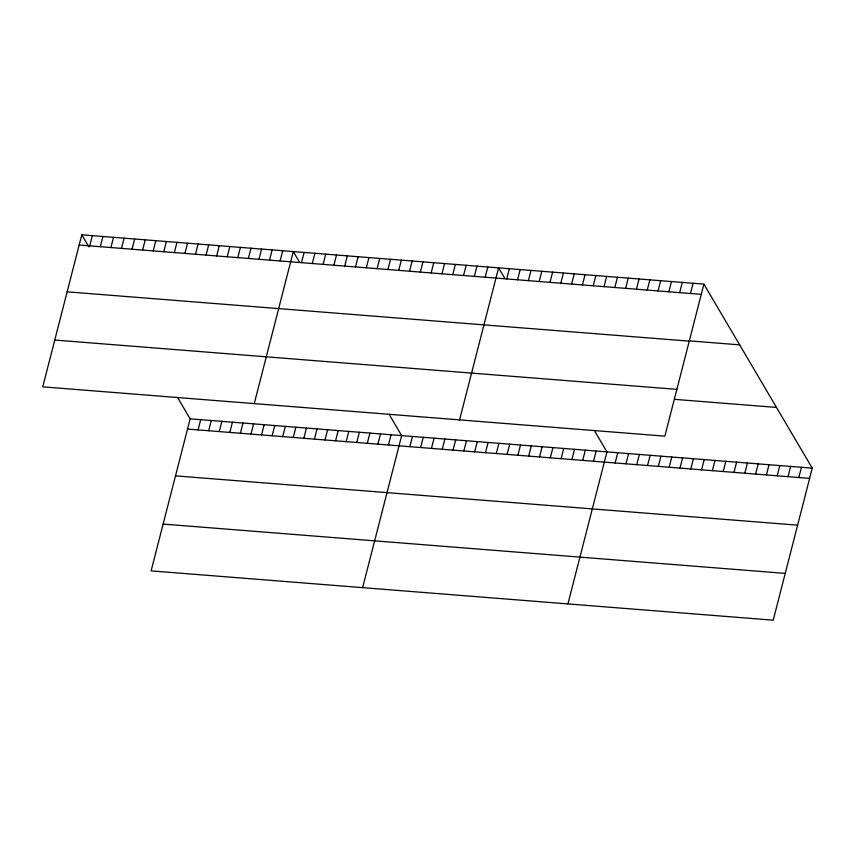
<?xml version="1.0" encoding="UTF-8"?>
<svg xmlns="http://www.w3.org/2000/svg" width="855" height="855" viewBox="0 0 855 855"><rect width="100%" height="100%" fill="white"/><g stroke="black" fill="none" stroke-linecap="round" stroke-linejoin="round"><path stroke-width="1.28" d="M81.781 234.815L42.75 386.845L664.859 436.157L703.889 284.127L81.781 234.815L88.941 246.956M89.732 245.866L92.361 235.649M100.313 246.71L102.931 236.493M110.894 247.544L113.512 237.327M121.463 248.388L124.093 238.171M132.044 249.222L134.663 239.005M142.614 250.066L145.243 239.838M153.195 250.9L155.813 240.683M163.765 251.744L166.394 241.516M174.345 252.578L176.964 242.36M184.915 253.411L187.544 243.194M195.496 254.256L198.114 244.038M206.076 255.089L208.695 244.872M216.646 255.934L219.275 245.716M227.227 256.767L229.845 246.55M178.225 398.601L190.141 418.843L151.111 570.873L773.219 620.185L812.25 468.155L703.889 284.127M237.797 257.612L240.426 247.384M198.093 429.894L200.711 419.677M248.378 258.445L250.996 248.228M208.663 430.738L211.292 420.521M258.947 259.289L261.577 249.062M219.243 431.572L221.873 421.355M269.528 260.123L272.147 249.906M229.824 432.416L232.442 422.188M280.098 260.957L282.727 250.739M240.394 433.25L243.023 423.033M254.266 403.613L293.297 251.584L299.261 261.705M250.975 434.094L253.593 423.866M301.484 262.656L304.102 252.439M261.545 434.928L264.174 424.711M312.289 263.511L314.907 253.294M272.125 435.772L274.744 425.544M323.094 264.366L325.712 254.149M282.695 436.606L285.324 426.389M333.899 265.232L336.517 255.004M293.276 437.439L295.894 427.222M344.704 266.087L347.322 255.859M303.846 438.284L306.475 428.066M355.509 266.942L358.127 256.724M314.426 439.117L317.055 428.9M366.314 267.797L368.933 257.579M325.007 439.962L327.625 429.734M377.119 268.652L379.738 258.434M335.577 440.795L338.206 430.578M387.924 269.507L390.543 259.289M346.157 441.64L348.776 431.412M398.729 270.362L401.348 260.144M356.727 442.473L359.357 432.256M409.534 271.227L412.153 260.999M367.308 443.318L369.926 433.09M420.339 272.082L422.958 261.854M377.878 444.151L380.507 433.934M431.144 272.937L433.763 262.72M388.459 444.985L391.077 434.768M441.95 273.792L444.568 263.575M362.627 587.642L401.658 435.612L389.741 415.37M452.755 274.647L455.373 264.43M409.834 446.684L412.463 436.467M463.56 275.502L466.178 265.285M420.639 447.539L423.268 437.322M474.365 276.357L476.983 266.14M431.444 448.394L434.073 438.177M485.17 277.223L487.788 266.995M442.249 449.249L444.878 439.032M459.563 419.891L498.593 267.85L504.557 277.971M453.054 450.115L455.683 439.887M506.78 278.933L509.398 268.716M463.859 450.97L466.488 440.742M517.585 279.788L520.203 269.571M474.664 451.825L477.293 441.608M528.39 280.643L531.008 270.426M485.469 452.68L488.098 442.463M539.195 281.498L541.813 271.281M496.274 453.535L498.903 443.318M550 282.353L552.619 272.136M507.079 454.39L509.708 444.173M560.805 283.219L563.424 272.991M517.884 455.255L520.513 445.028M571.61 284.074L574.229 273.846M528.689 456.11L531.318 445.883M582.415 284.929L585.034 274.712M539.494 456.965L542.123 446.748M593.22 285.784L595.839 275.567M550.299 457.82L552.929 447.603M604.025 286.639L606.644 276.421M561.104 458.675L563.734 448.458M614.831 287.494L617.449 277.276M571.91 459.53L574.539 449.313M625.636 288.349L628.254 278.132M582.715 460.385L585.344 450.168M636.441 289.214L639.059 278.987M593.52 461.251L596.149 451.023M647.246 290.069L649.864 279.841M567.923 603.908L606.954 451.878L595.037 431.636M658.051 290.924L660.669 280.707M615.13 462.961L617.759 452.744M668.856 291.779L671.474 281.562M625.935 463.816L628.564 453.599M679.661 292.634L682.279 282.417M636.74 464.671L639.369 454.454M690.466 293.489L693.084 283.272M647.545 465.526L650.174 455.309M658.35 466.381L660.979 456.164M669.155 467.247L671.784 457.019M679.96 468.102L682.589 457.874M690.765 468.957L693.394 458.74M701.57 469.812L704.199 459.595M712.375 470.667L715.004 460.45M723.18 471.522L725.81 461.305M733.985 472.377L736.615 462.16M744.791 473.243L747.42 463.015M755.596 474.098L758.225 463.87M766.401 474.953L769.03 464.735M777.206 475.808L779.835 465.59M788.011 476.663L790.64 466.445M798.816 477.518L801.445 467.3M79.162 245.032L701.271 294.355M689.226 340.856L739.65 344.854M67.15 291.833L689.258 341.145M54.763 340.044L676.871 389.367M674.445 399.338L776.49 407.429M190.141 418.843L812.25 468.155M187.512 429.06L809.621 478.373M175.499 475.861L797.608 525.173M163.123 524.072L785.232 573.395"/></g></svg>
